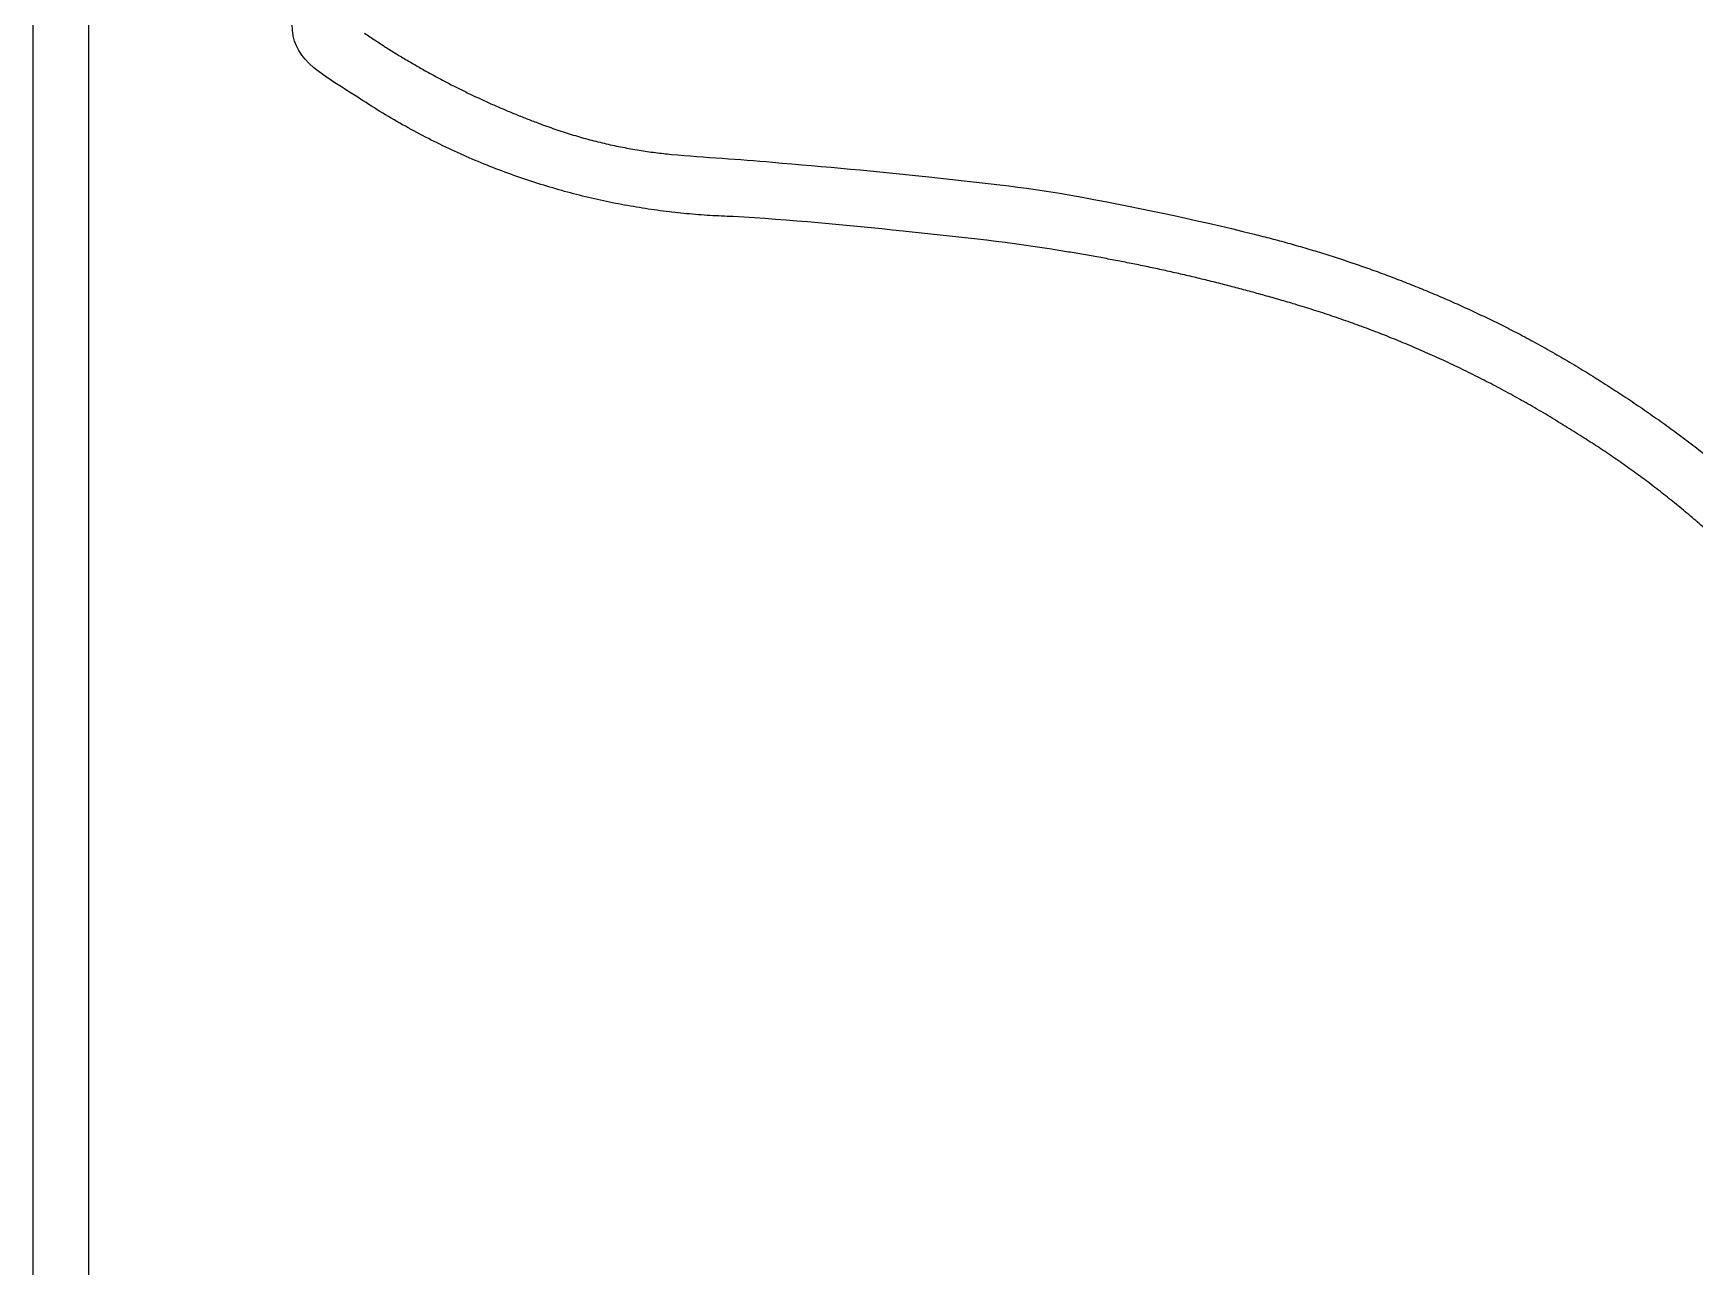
# Model space of a CAD drawing. Header units: millimetres. Extents: x -2315 to 326, y -226 to 400.
# Drawn here: x -1953.7 to -1940.24, y 2.85 to 12.85 of the extents above; entities that cross this region are included whole.
import ezdxf

# ---------------------------------------------------------------- set-up
doc = ezdxf.new("R2010")
doc.units = ezdxf.units.MM
doc.layers.add('Layer 03', color=5, linetype='Continuous', true_color=0x0000ff)

msp = doc.modelspace()

# ---------------------------------------------------------------- linework, layer by layer
at = {"layer": 'Layer 03'}
msp.add_line((-1953.249, 29.024), (-1953.249, 1.198), dxfattribs=at)
msp.add_line((-1953.249, 29.024), (-1953.249, 1.198), dxfattribs=at)
for points, degree in [([(-1953.697, 0.72), (-1953.697, 14.958), (-1953.697, 29.196)], 2), ([(-1953.697, 0.72), (-1953.697, 14.958), (-1953.697, 29.196)], 2), ([(-1942.008, 14.875), (-1940.001, 12.871), (-1937.997, 10.863)], 2), ([(-1942.008, 14.875), (-1940.001, 12.871), (-1937.997, 10.863)], 2), ([(-1951.28, 12.467), (-1951.577, 12.663), (-1951.645, 12.786), (-1951.572, 13.166)], 3), ([(-1951.28, 12.467), (-1951.577, 12.663), (-1951.645, 12.786), (-1951.572, 13.166)], 3), ([(-1951.068, 12.332), (-1951.139, 12.376), (-1951.209, 12.422), (-1951.28, 12.467)], 3), ([(-1951.068, 12.332), (-1951.139, 12.376), (-1951.209, 12.422), (-1951.28, 12.467)], 3), ([(-1948.525, 11.869), (-1948.253, 11.844), (-1947.98, 11.831), (-1947.707, 11.806)], 3), ([(-1948.525, 11.869), (-1948.253, 11.844), (-1947.98, 11.831), (-1947.707, 11.806)], 3), ([(-1947.707, 11.806), (-1947.288, 11.77), (-1946.863, 11.733), (-1946.442, 11.687)], 3), ([(-1947.707, 11.806), (-1947.288, 11.77), (-1946.863, 11.733), (-1946.442, 11.687)], 3), ([(-1946.442, 11.687), (-1946.058, 11.645), (-1945.671, 11.607), (-1945.291, 11.539)], 3), ([(-1946.442, 11.687), (-1946.058, 11.645), (-1945.671, 11.607), (-1945.291, 11.539)], 3), ([(-1945.291, 11.539), (-1944.793, 11.449), (-1944.296, 11.345), (-1943.804, 11.222)], 3), ([(-1945.291, 11.539), (-1944.793, 11.449), (-1944.296, 11.345), (-1943.804, 11.222)], 3), ([(-1946.65, 11.247), (-1947.109, 11.294), (-1947.567, 11.34), (-1948.027, 11.365)], 3), ([(-1946.65, 11.247), (-1947.109, 11.294), (-1947.567, 11.34), (-1948.027, 11.365)], 3), ([(-1945.448, 11.1), (-1945.846, 11.164), (-1946.249, 11.206), (-1946.65, 11.247)], 3), ([(-1945.448, 11.1), (-1945.846, 11.164), (-1946.249, 11.206), (-1946.65, 11.247)], 3)]:
    msp.add_open_spline(points, degree=degree, dxfattribs=at)
for points, weights in [([(-1951.012, 12.851), (-1950.345, 12.396), (-1949.587, 12.116)], [0.861120498405, 0.871124366793, 0.894353549954]), ([(-1951.012, 12.851), (-1950.345, 12.396), (-1949.587, 12.116)], [0.861120498405, 0.871124366793, 0.894353549954]), ([(-1948.027, 11.365), (-1949.685, 11.414), (-1951.068, 12.332)], [0.988010725292, 0.887410051253, 0.862078574241]), ([(-1948.027, 11.365), (-1949.685, 11.414), (-1951.068, 12.332)], [0.988010725292, 0.887410051253, 0.862078574241]), ([(-1949.587, 12.116), (-1949.073, 11.922), (-1948.525, 11.869)], [0.893311177932, 0.919563833896, 0.963151507508]), ([(-1949.587, 12.116), (-1949.073, 11.922), (-1948.525, 11.869)], [0.893311177932, 0.919563833896, 0.963151507508]), ([(-1943.804, 11.222), (-1942.678, 10.944), (-1941.648, 10.409)], [0.919809788985, 0.890201768414, 0.87382469464]), ([(-1943.804, 11.222), (-1942.678, 10.944), (-1941.648, 10.409)], [0.919809788985, 0.890201768414, 0.87382469464]), ([(-1943.473, 10.654), (-1944.445, 10.945), (-1945.448, 11.1)], [0.907998802942, 0.924019652763, 0.944754722166]), ([(-1943.473, 10.654), (-1944.445, 10.945), (-1945.448, 11.1)], [0.907998802942, 0.924019652763, 0.944754722166]), ([(-1941.147, 9.58), (-1942.234, 10.283), (-1943.473, 10.654)], [0.863172662995, 0.876416476926, 0.907894373448]), ([(-1941.147, 9.58), (-1942.234, 10.283), (-1943.473, 10.654)], [0.863172662995, 0.876416476926, 0.907894373448]), ([(-1941.648, 10.409), (-1940.508, 9.802), (-1939.553, 8.931)], [0.872546060525, 0.856496863322, 0.854009568252]), ([(-1941.648, 10.409), (-1940.508, 9.802), (-1939.553, 8.931)], [0.872546060525, 0.856496863322, 0.854009568252]), ([(-1939.367, 8.034), (-1940.137, 8.945), (-1941.147, 9.58)], [0.855032487394, 0.849555285894, 0.864360554249]), ([(-1939.367, 8.034), (-1940.137, 8.945), (-1941.147, 9.58)], [0.855032487394, 0.849555285894, 0.864360554249])]:
    msp.add_rational_spline(points, weights, degree=2, dxfattribs=at)

doc.saveas('drawing.dxf')
